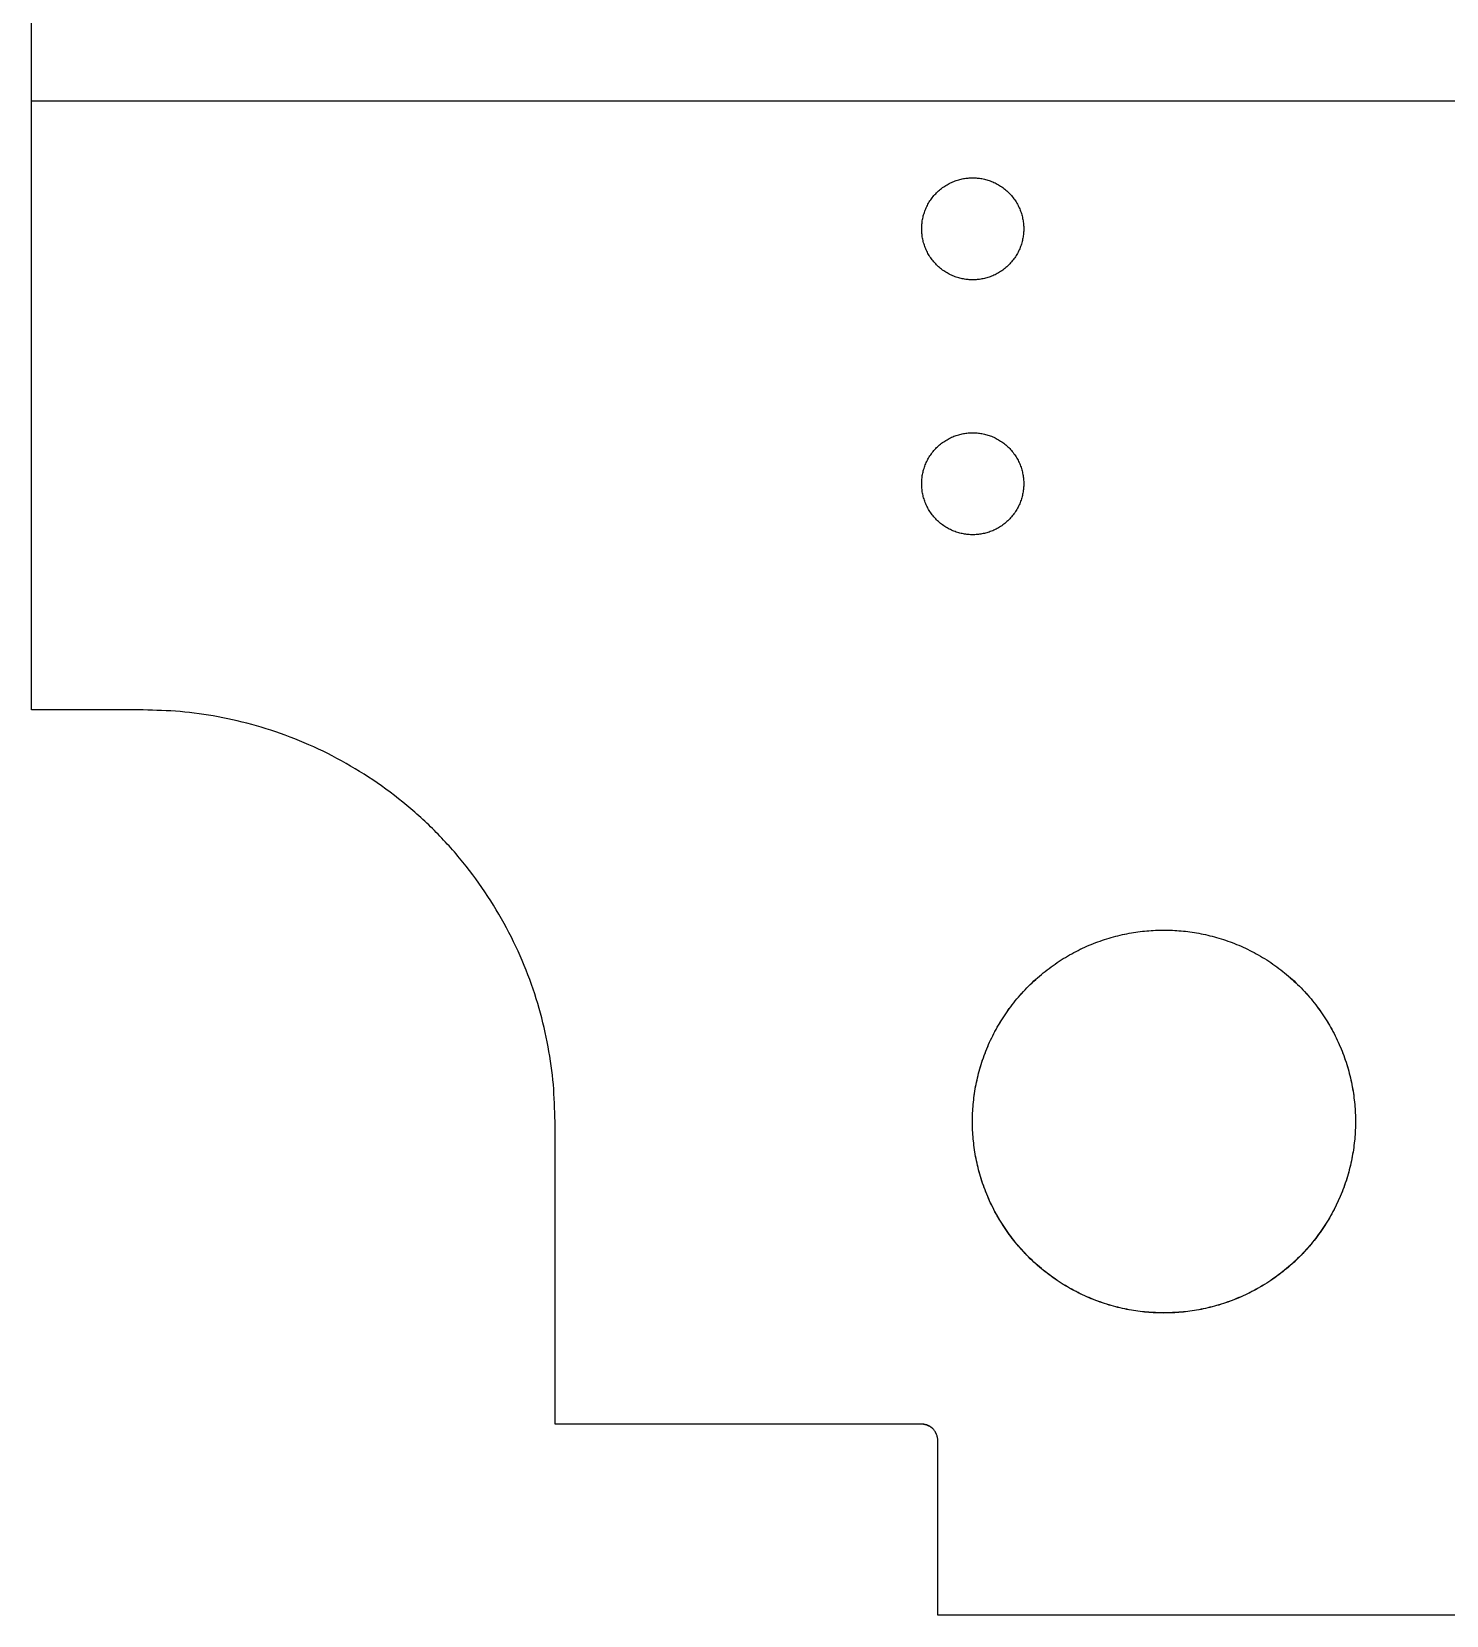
# Model space of a CAD drawing. Header units: millimetres. Extents: x 1.2 to 41.2, y 0.2 to 23.9.
# Drawn here: x 1.2 to 12.28, y 0.17 to 12.59 of the extents above; entities that cross this region are included whole.
import ezdxf

# ---------------------------------------------------------------- set-up
doc = ezdxf.new("R2010")
doc.units = ezdxf.units.MM
doc.layers.add('默认', color=18, linetype='Continuous', true_color=0x000000)

msp = doc.modelspace()

# ---------------------------------------------------------------- linework, layer by layer
at = {"layer": '默认'}
for p, q in [((41.196, 12.046, 0), (1.196, 12.046, 0)), ((41.196, 12.046, 1.6), (1.196, 12.046, 1.6))]:
    msp.add_line(p, q, dxfattribs=at)
for points in [[(1.196, 7.273, -0.002), (1.196, 12.046, 0), (1.196, 16.819, 0.001)], [(1.196, 7.273, 1.598), (1.196, 12.046, 1.6), (1.196, 16.818, 1.601)], [(1.196, 7.273, 0.798), (1.196, 12.046, 0.8), (1.196, 16.818, 0.801)], [(1.196, 12.046, 1.6), (1.196, 12.046, 0.8), (1.196, 12.046, 0)], [(8.572, 11.446, 1.599), (8.572, 11.446, 0.799), (8.572, 11.446, -0.001)], [(8.172, 11.046, 1.599), (8.172, 11.046, 0.799), (8.172, 11.046, -0.001)], [(8.972, 11.046, 1.599), (8.972, 11.046, 0.799), (8.972, 11.046, -0.001)], [(8.572, 10.646, 1.599), (8.572, 10.646, 0.799), (8.572, 10.646, -0.001)], [(8.572, 9.447, 1.599), (8.572, 9.447, 0.799), (8.572, 9.447, -0.001)], [(8.172, 9.047, 1.599), (8.172, 9.047, 0.799), (8.172, 9.047, -0.001)], [(8.972, 9.047, 1.599), (8.972, 9.047, 0.799), (8.972, 9.047, -0.001)], [(8.572, 8.647, 1.599), (8.572, 8.647, 0.799), (8.572, 8.647, -0.001)], [(2.07, 7.273, 1.598), (1.633, 7.273, 1.598), (1.196, 7.273, 1.598)], [(1.196, 7.273, 1.598), (1.196, 7.273, 0.798), (1.196, 7.273, -0.002)], [(2.07, 7.273, -0.002), (1.633, 7.273, -0.002), (1.196, 7.273, -0.002)], [(2.07, 7.273, 0.798), (1.633, 7.273, 0.798), (1.196, 7.273, 0.798)], [(1.633, 7.273, 1.598), (1.633, 7.273, 0.798), (1.633, 7.273, -0.002)], [(2.07, 7.273, 1.598), (2.07, 7.273, 0.798), (2.07, 7.273, -0.002)], [(4.353, 6.327, 1.598), (4.353, 6.328, 0.798), (4.353, 6.328, -0.002)], [(10.071, 5.547, 1.598), (10.071, 5.547, 0.798), (10.071, 5.547, -0.002)], [(5.298, 1.672, 1.597), (5.298, 2.858, 1.597), (5.298, 4.045, 1.598)], [(5.298, 4.045, 1.598), (5.298, 4.045, 0.798), (5.298, 4.045, -0.002)], [(5.298, 1.673, -0.003), (5.298, 2.859, -0.003), (5.298, 4.045, -0.002)], [(5.298, 1.672, 0.797), (5.298, 2.859, 0.797), (5.298, 4.045, 0.798)], [(8.57, 4.045, 1.598), (8.57, 4.046, 0.798), (8.57, 4.046, -0.002)], [(11.572, 4.045, 1.598), (11.572, 4.046, 0.798), (11.572, 4.046, -0.002)], [(5.298, 2.858, 1.597), (5.298, 2.859, 0.797), (5.298, 2.859, -0.003)], [(10.071, 2.544, 1.597), (10.071, 2.544, 0.797), (10.071, 2.545, -0.003)], [(5.298, 1.672, 1.597), (5.298, 1.672, 0.797), (5.298, 1.673, -0.003)], [(8.171, 1.673, -0.003), (6.735, 1.673, -0.003), (5.298, 1.673, -0.003)], [(8.171, 1.672, 1.597), (6.735, 1.672, 1.597), (5.298, 1.672, 1.597)], [(8.171, 1.672, 0.797), (6.735, 1.672, 0.797), (5.298, 1.672, 0.797)], [(6.735, 1.672, 1.597), (6.735, 1.672, 0.797), (6.735, 1.673, -0.003)], [(8.171, 1.672, 1.597), (8.171, 1.672, 0.797), (8.171, 1.673, -0.003)], [(8.261, 1.635, 1.597), (8.261, 1.635, 0.797), (8.261, 1.635, -0.003)], [(8.298, 1.545, 1.597), (8.298, 1.545, 0.797), (8.298, 1.546, -0.003)], [(8.298, 0.174, -0.003), (8.298, 0.86, -0.003), (8.298, 1.546, -0.003)], [(8.298, 0.174, 1.597), (8.298, 0.859, 1.597), (8.298, 1.545, 1.597)], [(8.298, 0.174, 0.797), (8.298, 0.86, 0.797), (8.298, 1.545, 0.797)], [(8.298, 0.859, 1.597), (8.298, 0.86, 0.797), (8.298, 0.86, -0.003)], [(37.196, 0.174, 1.597), (22.747, 0.174, 1.597), (8.298, 0.174, 1.597)], [(8.298, 0.174, 1.597), (8.298, 0.174, 0.797), (8.298, 0.174, -0.003)], [(37.196, 0.174, -0.003), (22.747, 0.174, -0.003), (8.298, 0.174, -0.003)], [(37.196, 0.174, 0.797), (22.747, 0.174, 0.797), (8.298, 0.174, 0.797)]]:
    msp.add_open_spline(points, degree=2, dxfattribs=at)
at = {"layer": '默认', "extrusion": (0, -0.000220476, 1)}
for points in [[(8.572, 10.646, 1.599), (8.972, 10.646, 1.599), (8.972, 11.046, 1.599), (8.972, 11.446, 1.599), (8.572, 11.446, 1.599), (8.172, 11.446, 1.599), (8.172, 11.046, 1.599), (8.172, 10.646, 1.599), (8.572, 10.646, 1.599)], [(8.572, 10.646, -0.001), (8.972, 10.646, -0.001), (8.972, 11.046, -0.001), (8.972, 11.446, -0.001), (8.572, 11.446, -0.001), (8.172, 11.446, -0.001), (8.172, 11.046, -0.001), (8.172, 10.646, -0.001), (8.572, 10.646, -0.001)], [(8.572, 8.647, 1.599), (8.972, 8.647, 1.599), (8.972, 9.047, 1.599), (8.972, 9.447, 1.599), (8.572, 9.447, 1.599), (8.172, 9.447, 1.599), (8.172, 9.047, 1.599), (8.172, 8.647, 1.599), (8.572, 8.647, 1.599)], [(8.572, 8.647, -0.001), (8.972, 8.647, -0.001), (8.972, 9.047, -0.001), (8.972, 9.447, -0.001), (8.572, 9.447, -0.001), (8.172, 9.447, -0.001), (8.172, 9.047, -0.001), (8.172, 8.647, -0.001), (8.572, 8.647, -0.001)]]:
    msp.add_rational_spline(points, [1, 0.707106781187, 1, 0.707106781187, 1, 0.707106781187, 1, 0.707106781187, 1], degree=2, knots=[-1.256797, -1.256797, -1.256797, -0.628398, -0.628398, 0, 0, 0.628398, 0.628398, 1.256797, 1.256797, 1.256797], dxfattribs=at)
at = {"layer": '默认', "extrusion": (-1.89856e-09, 0.000220476, -1)}
for points, weights in [([(5.298, 4.045, 1.598), (5.298, 7.273, 1.598), (2.07, 7.273, 1.598)], [1, 0.707106781187, 1]), ([(8.298, 1.546, -0.003), (8.298, 1.673, -0.003), (8.171, 1.673, -0.003)], [1, 0.707106781184, 1]), ([(8.298, 1.545, 1.597), (8.298, 1.672, 1.597), (8.171, 1.672, 1.597)], [1, 0.707106781184, 1]), ([(8.298, 1.545, 0.797), (8.298, 1.672, 0.797), (8.171, 1.672, 0.797)], [1, 0.707106781184, 1])]:
    msp.add_rational_spline(points, weights, degree=2, dxfattribs=at)
at = {"layer": '默认', "extrusion": (1.89856e-09, -0.000220476, 1)}
for points in [[(5.298, 4.045, -0.002), (5.298, 7.273, -0.002), (2.07, 7.273, -0.002)], [(5.298, 4.045, 0.798), (5.298, 7.273, 0.798), (2.07, 7.273, 0.798)]]:
    msp.add_rational_spline(points, [1, 0.707106781187, 1], degree=2, dxfattribs=at)
at = {"layer": '默认'}
for points in [[(10.071, 2.544, 1.597), (11.572, 2.544, 1.597), (11.572, 4.045, 1.598), (11.572, 5.547, 1.598), (10.071, 5.547, 1.598), (8.57, 5.547, 1.598), (8.57, 4.045, 1.598), (8.57, 2.544, 1.597), (10.071, 2.544, 1.597)], [(10.071, 2.545, -0.003), (11.572, 2.545, -0.003), (11.572, 4.046, -0.002), (11.572, 5.547, -0.002), (10.071, 5.547, -0.002), (8.57, 5.547, -0.002), (8.57, 4.046, -0.002), (8.57, 2.545, -0.003), (10.071, 2.545, -0.003)]]:
    msp.add_rational_spline(points, [1, 0.707106781187, 1, 0.707106781187, 1, 0.707106781187, 1, 0.707106781187, 1], degree=2, knots=[0, 0, 0, 2.419073, 2.419073, 4.838146, 4.838146, 7.257219, 7.257219, 9.676292, 9.676292, 9.676292], dxfattribs=at)

doc.saveas('drawing.dxf')
